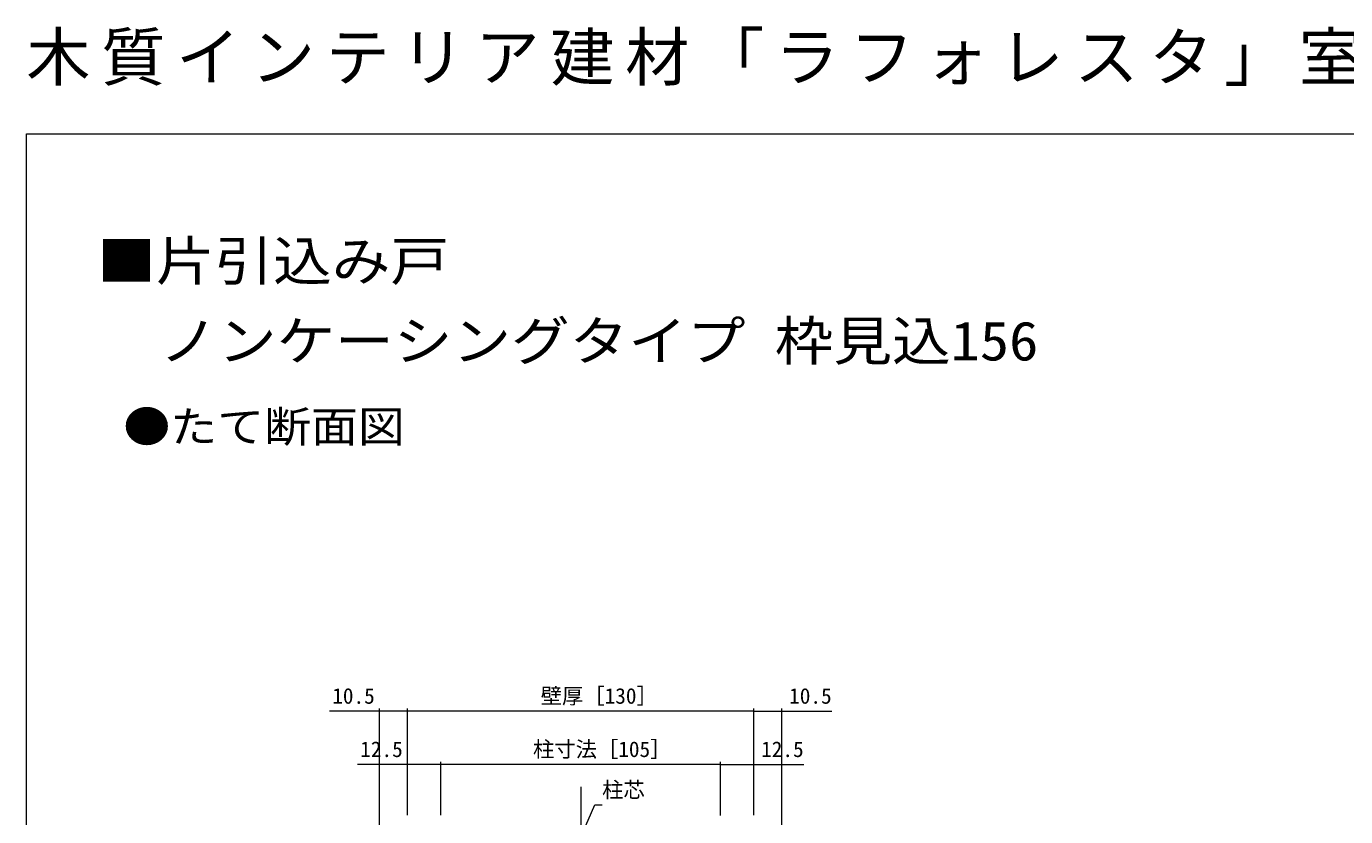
# Model space of a CAD drawing. Units: millimetres, scale not verified. Extents: x -1188 to -198, y -840 to 760.
# Drawn here: x -1188 to -693, y 463.8 to 760.4 of the extents above; entities that cross this region are included whole.
import ezdxf
from ezdxf.enums import TextEntityAlignment as Align

# ---------------------------------------------------------------- set-up
doc = ezdxf.new("R2010")
doc.units = ezdxf.units.MM
doc.header["$LTSCALE"] = 4
doc.linetypes.add('CHAIN1', pattern=[8, 5, -1, 1, -1])
doc.layers.add('0-1_USER1', color=4, linetype='Continuous')
for name, color, linetype, lineweight in [('0-2_YKK_ZWAK', 7, 'Continuous', 9), ('0-3_YKK_D', 6, 'Continuous', 9), ('0-5_YKK_12', 2, 'Continuous', 9)]:
    doc.layers.add(name, color=color, linetype=linetype, lineweight=lineweight)
doc.styles.add('ＭＳ ゴシック', font='')
doc.styles.get('ＭＳ ゴシック').set_extended_font_data('MS Gothic')

msp = doc.modelspace()

# ---------------------------------------------------------------- linework, layer by layer
at = {"layer": '0-2_YKK_ZWAK'}
for p, q in [((-1188, -840), (-1188, 720)), ((-1188, 720), (-198, 720))]:
    msp.add_line(p, q, dxfattribs=at)
at = {"layer": '0-3_YKK_D'}
for p, q in [((-1055.5, 503.437), (-1074.24, 503.437)), ((-1055.5, 430.066), (-1055.5, 504.437)), ((-1045, 503.437), (-1055.5, 503.437)), ((-1045, 464.437), (-1045, 504.437)), ((-1045, 464.437), (-1045, 504.437)), ((-915, 503.437), (-1045, 503.437)), ((-915, 464.437), (-915, 504.437)), ((-915, 464.437), (-915, 504.437)), ((-915, 503.437), (-904.5, 503.437)), ((-904.5, 430.066), (-904.5, 504.437)), ((-904.5, 503.437), (-885.76, 503.437)), ((-1045, 483.437), (-1063.74, 483.437)), ((-1045, 476.066), (-1045, 484.437)), ((-1032.5, 483.437), (-1045, 483.437)), ((-1032.5, 464.437), (-1032.5, 484.437)), ((-1032.5, 476.066), (-1032.5, 484.437)), ((-927.5, 483.437), (-1032.5, 483.437)), ((-927.5, 464.244), (-927.5, 484.437)), ((-927.5, 476.066), (-927.5, 484.437)), ((-927.5, 483.437), (-915, 483.437)), ((-915, 464.437), (-915, 484.437)), ((-915, 483.437), (-896.26, 483.437)), ((-979.323, 457.669), (-974.668, 468.204)), ((-974.668, 468.204), (-971.968, 468.204))]:
    msp.add_line(p, q, dxfattribs=at)
for centre, start, end in [((-1055.5, 503.437), 0, 180), ((-1055.5, 503.437), 180, 0), ((-1045, 503.437), 0, 180), ((-1045, 503.437), 0, 180), ((-1045, 503.437), 180, 0), ((-1045, 503.437), 180, 0), ((-915, 503.437), 0, 180), ((-915, 503.437), 0, 180), ((-915, 503.437), 180, 0), ((-915, 503.437), 180, 0), ((-904.5, 503.437), 0, 180), ((-904.5, 503.437), 180, 0), ((-1045, 483.437), 0, 180), ((-1045, 483.437), 180, 0), ((-1032.5, 483.437), 0, 180), ((-1032.5, 483.437), 0, 180), ((-1032.5, 483.437), 180, 0), ((-1032.5, 483.437), 180, 0), ((-927.5, 483.437), 0, 180), ((-927.5, 483.437), 0, 180), ((-927.5, 483.437), 180, 0), ((-927.5, 483.437), 180, 0), ((-915, 483.437), 0, 180), ((-915, 483.437), 180, 0)]:
    msp.add_arc(centre, 0.106, start, end, dxfattribs=at)
at = {"layer": '0-5_YKK_12', "linetype": 'CHAIN1'}
msp.add_line((-980, 475.033), (-980, 103.643), dxfattribs=at)

# ---------------------------------------------------------------- texts
at = {"layer": '0-1_USER1', "color": 3, "style": 'ＭＳ ゴシック', "width": 1.1}
for s, p in [('■片引込み戸', (-1161.397, 660.618)), ('  ノンケーシングタイプ 枠見込156', (-1160.063, 630.619))]:
    msp.add_text(s, height=14.66, dxfattribs=at).set_placement(p, align=Align.BOTTOM_LEFT)
at = {"layer": '0-1_USER1', "color": 7, "style": 'ＭＳ ゴシック', "width": 1.1}
msp.add_text('●たて断面図', height=11.73, dxfattribs=at).set_placement((-1151.61, 600.807), align=Align.BOTTOM_LEFT)
at = {"layer": '0-1_USER1', "color": 3, "insert": (-1188, 738), "char_height": 17.6, "attachment_point": 7, "style": 'ＭＳ ゴシック'}
msp.add_mtext('\\T1.17;木質インテリア建材「ラフォレスタ」室内引戸\\~上吊りタイプ', dxfattribs=at)
at = {"layer": '0-3_YKK_D', "color": 4, "style": 'ＭＳ ゴシック'}
for s, p in [('10.5', (-1073.24, 504.437)), ('壁厚［130］', (-995.04, 504.437)), ('10.5', (-901.8, 504.437)), ('12.5', (-1062.74, 484.437)), ('柱寸法［105］', (-997.92, 484.437)), ('12.5', (-912.3, 484.437)), ('柱芯', (-971.968, 469.204))]:
    msp.add_text(s, height=5.865, dxfattribs=at).set_placement(p, align=Align.BOTTOM_LEFT)

doc.saveas('drawing.dxf')
